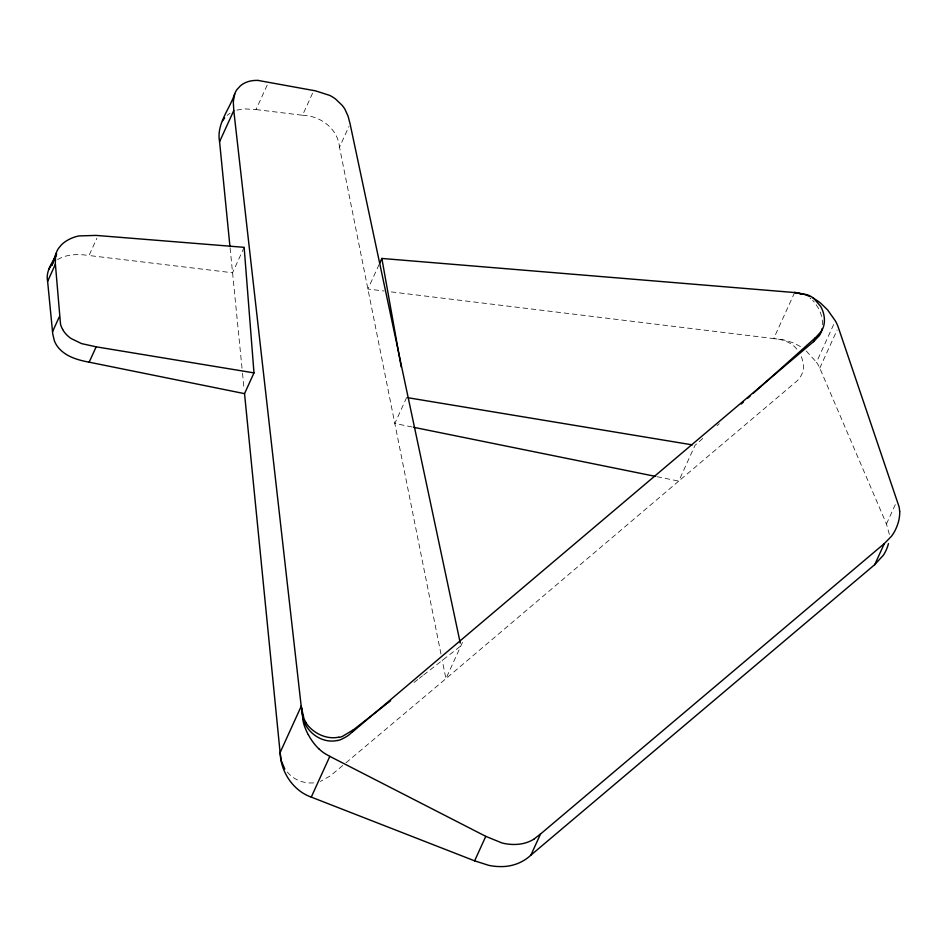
<?xml version="1.0" encoding="UTF-8"?>
<svg xmlns="http://www.w3.org/2000/svg" width="947" height="947" viewBox="0 0 947 947"><rect width="100%" height="100%" fill="white"/><g stroke="black" fill="none" stroke-linecap="round" stroke-linejoin="round"><path stroke-width="0.71" stroke-dasharray="4.74 3.55" d="M822.505 324.75L822.517 323.756A33.24 28.682 46.5 0 0 818.658 308.615L814.976 302.898M57.589 259.62C67 253.926 78.471 253.962 89.018 255.512L96.902 238.218M236.845 110.124L244.362 108.869L256.033 109.568L267.456 84.508M256.033 109.568L302.519 115.25L313.208 91.812M244.148 247.333L232.56 272.772L89.018 255.512M440.982 654.046L339.511 147.176L348.934 126.507M379.084 264.521L367.91 289.036L384.02 291.001M406.654 397.515L394.828 423.475L412.205 427.002M462.491 642.326L445.919 678.691L343.844 764.584M794.663 292.54L773.675 338.576L389.88 291.723M889.363 534.439L886.463 523.987L819.771 368.099A32.6 27.368 24.5 0 0 816.48 362.239L834.118 323.519M819.771 368.099L837.124 330.03M886.463 523.987L896.016 503.023M702.745 438.449L695.039 445.327L678.739 481.1L445.919 678.691L442.142 659.846M717.045 425.653L719.247 423.688M342.731 765.531L330.243 775.948L320.382 781.405M414.052 682.456L418.302 679.129M419.367 678.301L422.563 675.803M423.629 674.974L460.869 645.89M227.173 115.368L230.085 113.178M313.611 782.932L308.829 782.956A28.055 23.557 24.5 0 1 294.896 778.6L290.918 775.865L286.148 770.834M302.519 115.25C320.406 115.735 337.83 128.614 339.511 147.176M657.005 476.696L678.739 481.1L794.77 382.86C800.464 378.717 804.181 371.887 803.305 364.737A32.92 27.641 24.5 0 0 801.28 356.628M806.264 351.006L816.48 362.239M812.656 300.377L814.242 302.034M796.829 349.135C791.301 342.068 782.317 339.251 773.675 338.576L783.394 339.807L792.319 342.518A42.378 35.584 24.5 0 1 800.475 346.709M230.109 248.007L242.373 371.792M242.515 373.248L243.959 387.808M810.064 298.187A22.764 19.638 46.5 0 1 810.94 298.861"/><path stroke-width="1.42" d="M888.475 543.59L887.552 546.691A56.642 47.563 24.5 0 1 883.397 555.179L874.72 564.661L530.888 855.141C522.815 862.753 511.83 866.754 500.774 866.6A51.919 43.598 24.5 0 1 488.735 865.345L474.625 860.847L308.852 796.167A35.122 29.487 24.5 0 1 300.306 791.301C288.125 782.305 280.643 767.697 280.099 752.605L244.539 393.644L253.985 372.893L244.148 247.333L96.049 235.401L78.98 235.933A37.158 32.979 19.1 0 0 73.617 237.413L71.842 238.111A41.621 36.933 19.1 0 0 67.415 240.313A34.566 30.671 19.1 0 0 61.413 244.847L58.489 248.41A25.451 22.586 19.1 0 0 56.69 251.736A22.965 20.384 19.1 0 0 55.613 255.181L55.317 263.29L60.525 324.253A25.853 22.941 19.1 0 0 62.68 329.473M56.654 254.056C52.44 262.603 45.432 271.173 47.61 281.33L52.748 333.948L54.393 340.884A25.439 21.355 24.5 0 0 58.738 348.082C66.361 356.889 78.139 360.109 89.16 362.192L244.539 393.644M258.046 80.424A34.459 26.883 33.4 0 0 253.263 80.578A31.452 24.539 33.4 0 0 240.455 85.775L236.939 89.598A29.996 23.403 33.4 0 0 234.726 93.812L233.305 101.672L233.779 110.527L301.276 706.864L304.011 718.726A27.57 21.509 33.4 0 0 305.952 722.466M56.051 253.465L51.896 265.29L56.133 255.311M234.726 93.812C229.446 109.568 216.2 124.081 219.574 141.695L229.955 246.551M47.61 281.33L55.388 264.272M52.511 331.722L59.389 316.629M89.16 362.192L96.168 346.827L253.985 372.893M219.574 141.695L233.779 110.527M379.664 263.23L381.854 258.448L795.539 292.623L807.045 294.683A21.852 19.39 19.1 0 1 813.603 298.198L820.647 306.378A32.091 28.481 19.1 0 1 824.387 321.625L824.186 323.519A26.208 23.261 19.1 0 1 823.251 327.342L822.907 328.254A22.87 20.289 19.1 0 1 821.167 331.509L816.065 337.12L753.35 393.206M308.272 734.671A59.164 51.043 46.5 0 1 306.426 730.954L304.958 727.414A47.326 40.839 46.5 0 1 303.348 722.289L301.276 706.131L280.099 752.605L281.389 761.033L284.787 769.023M311.255 797.137L329.828 756.381L324.726 753.457A34.506 29.771 46.5 0 1 320.252 750.071L318.808 748.734M337.463 740.59A30.789 26.563 46.5 0 0 340.754 739.595C345.56 737.346 351.041 734.564 353.503 729.735L386.388 704.059M474.625 860.847L485.787 836.355L329.828 756.381M530.888 855.141L540.512 834.023L884.332 543.566L891.387 536.345A49.043 42.307 46.5 0 0 895.128 530.438L896.359 527.763A60.004 51.765 46.5 0 0 897.472 524.875A42.627 36.779 46.5 0 0 899.733 511.285M794.663 292.54L803.305 294.138M352.521 731.913L813.544 341.654L815.296 337.819M874.72 564.661L884.332 543.566M48.652 269.386L52.109 264.035M222.581 120.825L224.652 117.937M741.241 404.026L743.442 402.049M747.846 398.119L750.048 396.154M813.544 341.654L819.273 335.7A22.278 19.224 46.5 0 0 820.978 332.48L821.617 330.598A26.208 22.61 46.5 0 0 822.091 328.633M540.512 834.023L534.357 838.77M387.453 703.23L390.638 700.733M353.503 729.735L342.222 736.517A31.867 24.859 33.4 0 1 339.002 737.393M258.046 80.424L315.517 90.853L329.757 95.422A29.641 23.119 33.4 0 1 335.593 99.068L342.198 105.377A28.469 22.207 33.4 0 1 345.016 109.39L348.141 116.374L350.106 123.927L460.266 643.072M408.05 397.74L692.269 444.865M96.168 346.827L81.608 343.619L71.132 338.553A26.611 23.616 19.1 0 1 62.632 329.497M413.65 427.298L655.561 476.4M794.746 292.363L801.955 294.138M804.334 294.434L806.335 295.121M807.329 295.476L810.206 296.683M485.787 836.355L501.827 842.901A48.131 41.526 46.5 0 0 509.06 844.215L510.954 844.369A54.666 47.161 46.5 0 0 514.872 844.452A45.065 38.886 46.5 0 0 534.416 838.841M381.854 258.448L401.208 366.963M301.335 707.149L303.111 719.01A28.943 24.977 46.5 0 0 305.206 724.183A28.138 24.279 46.5 0 0 337.404 740.436M301.324 706.971L301.276 706.131M338.86 737.121A27.641 21.556 33.4 0 1 305.763 722.537M812.988 298.068A43.964 37.939 46.5 0 1 820.718 303.229L827.56 309.847L835.337 320.855A33.761 29.132 46.5 0 1 838.32 327.413L899.023 506.645A29.215 25.202 46.5 0 1 899.614 511.273M318.76 748.769A49.232 42.473 46.5 0 1 308.32 734.647"/></g></svg>
